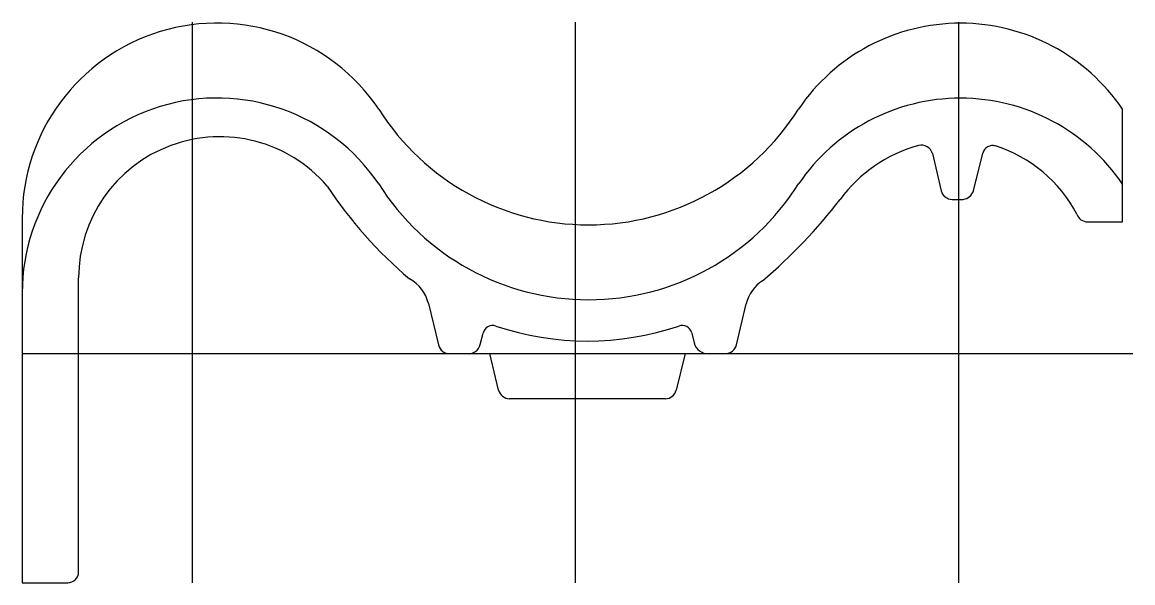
# Model space of a CAD drawing. Extents: x -147 to 148, y -61 to 88.
import ezdxf

# ---------------------------------------------------------------- set-up
doc = ezdxf.new("R2010")
doc.units = 0
doc.layers.get('0').update_dxf_attribs({"linetype": 'CONTINUOUS'})

msp = doc.modelspace()

# ---------------------------------------------------------------- linework, layer by layer
at = {"linetype": 'CONTINUOUS'}
for p, q in [((-102, -61.01), (-102, 88.21)), ((0, -61.01), (0, 88.21)), ((102, -61.01), (102, 88.21)), ((145.63, 45.09), (145.63, 65.04)), ((94.99, 53.26), (97.32, 43.36)), ((105.94, 43.36), (108.39, 53.34)), ((145.63, 35.06), (145.63, 45.09)), ((100.26, 41.06), (103.21, 41.06)), ((-147.37, 36.08), (-147.37, 16.13)), ((136.33, 35.06), (145.63, 35.06)), ((-132.36, -58.12), (-132.36, 20.13)), ((-147.37, 16.13), (-147.37, -61.01)), ((-39.19, 13.32), (-36.53, 2.3)), ((42.8, 2.3), (45.44, 13.23)), ((-25.39, 2.44), (-24.66, 5.48)), ((30.92, 5.48), (31.55, 2.87)), ((-147.37, 0), (148.36, 0)), ((-33.47, 0), (-28.96, 0)), ((-20.53, -9.7), (-22.87, 0)), ((29.13, 0), (26.78, -9.72)), ((35.51, 0), (39.88, 0)), ((23.89, -12), (-17.61, -12)), ((-147.37, -61.01), (-135.25, -61.01))]:
    msp.add_line(p, q, dxfattribs=at)
for centre, radius, start, end in [((-95.47, 36.08), 51.9, 33.9942, 180.0025), ((102.47, 35.82), 52.12, 34.0964, 145.8239), ((-95.47, 16.13), 51.9, 33.9942, 180.0025), ((3.46, 100.37), 66.09, 212.2486, 327.7514), ((102.47, 15.87), 52.12, 34.0964, 145.8239), ((-94.75, 20.12), 37.61, 40.5911, 179.983), ((101.42, 18.19), 38.53, 105.2092, 143.5888), ((92.09, 52.47), 3, 15.1801, 105.1626), ((111, 52.69), 2.69, 72.5063, 166.1137), ((100.73, 20.11), 36.86, 27.5075, 72.5017), ((32.01, 109.75), 117.85, 213.5672, 229.6854), ((3.46, 80.42), 66.09, 212.2486, 327.7514), ((100.26, 44.09), 3.03, 193.9411, 269.9859), ((102.84, 44.27), 3.23, 276.5691, 343.6586), ((-38.89, 124.59), 137.56, 310.1228, 322.6122), ((136.32, 38.13), 3.07, 199.0098, 270.1386), ((-49.11, 10.92), 10.21, 13.6058, 61.4892), ((55.46, 10.81), 10.31, 123.5771, 166.4264), ((-22.07, 4.8), 2.68, 71.3399, 165.321), ((3.13, 79.4), 76.06, 251.3364, 288.6636), ((28.36, 4.87), 2.63, 13.4982, 109.8409), ((-33.61, 3), 3, 193.4274, 272.7131), ((-28.53, 3.2), 3.23, 262.3326, 346.3706), ((35.21, 3.75), 3.76, 193.4992, 274.6356), ((39.88, 3), 3, 269.9463, 346.5066), ((-17.61, -9), 3, 193.4934, 270.0537), ((23.89, -9.03), 2.97, 269.9756, 346.5661), ((-135.25, -58.12), 2.89, 270, 0)]:
    msp.add_arc(centre, radius, start, end, dxfattribs=at)

doc.saveas('drawing.dxf')
